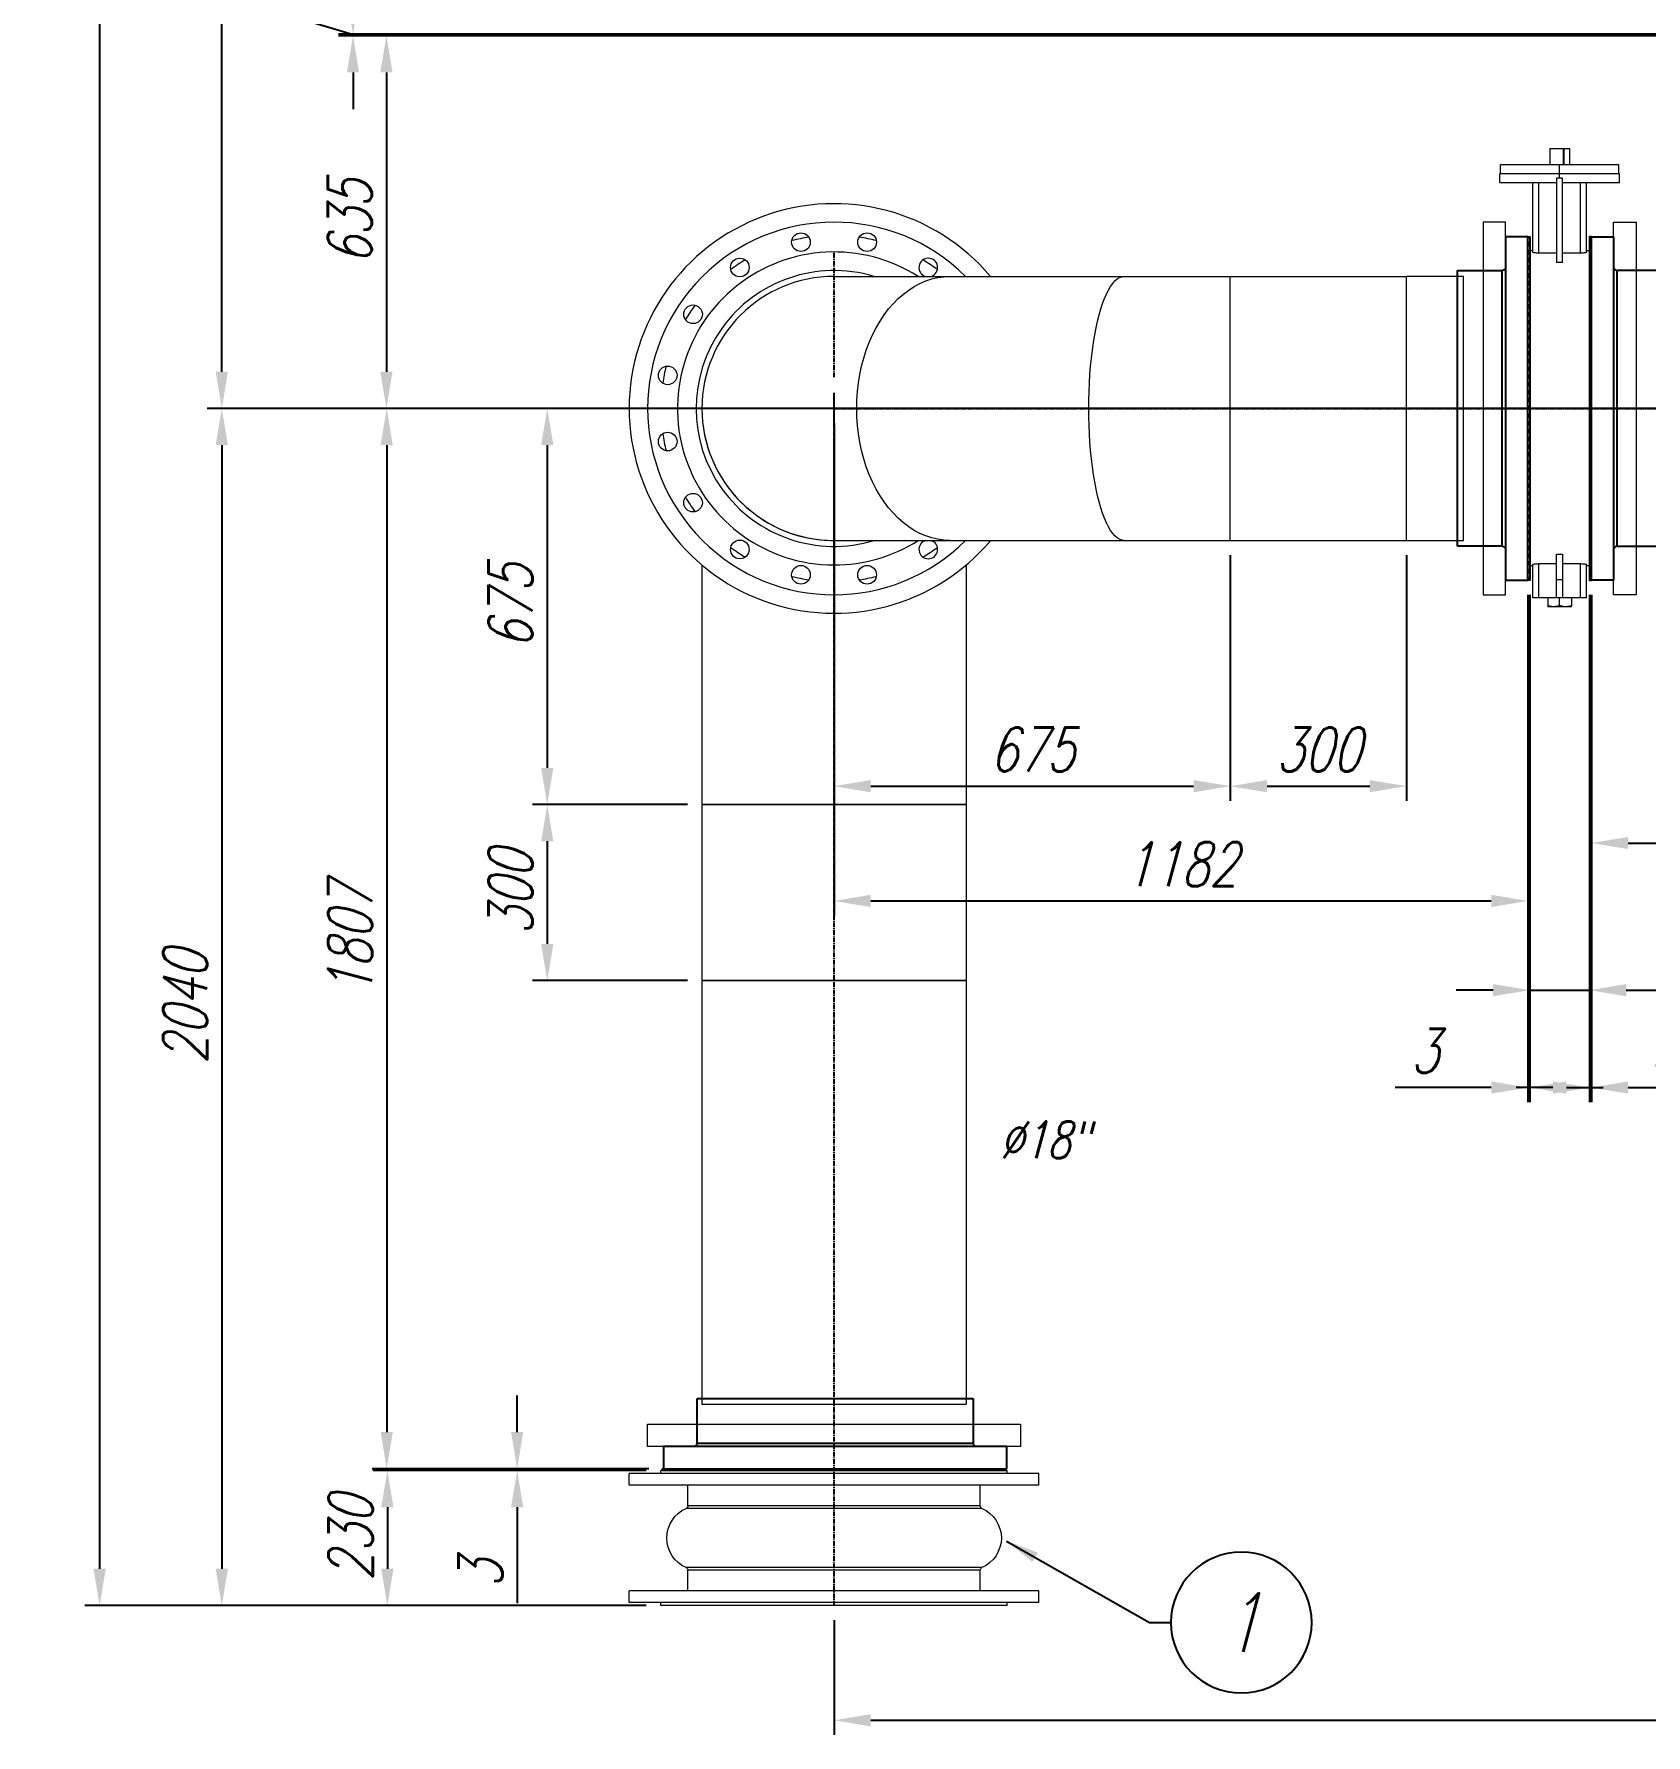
# Model space of a CAD drawing. Header units: inches. Extents: x 52169 to 69006, y 13152 to 42758.
# Drawn here: x 52206 to 54951, y 35951 to 38850 of the extents above; entities that cross this region are included whole.
import ezdxf
from ezdxf.enums import TextEntityAlignment as Align

# ---------------------------------------------------------------- set-up
doc = ezdxf.new("R2010")
doc.units = ezdxf.units.IN
doc.header["$MEASUREMENT"] = 0
doc.linetypes.add('CENTER', pattern=[50.8, 31.75, -6.35, 6.35, -6.35])
for name, color, linetype in [('IA-DIBUJO', 3, 'Continuous'), ('IA-EJES', 4, 'CENTER'), ('IA-SIMBOLS', 2, 'Continuous')]:
    doc.layers.add(name, color=color, linetype=linetype)
doc.layers.add('IA-DIM', color=7, linetype='Continuous', lineweight=5)
doc.layers.add('IA-TITLE', color=6, linetype='Continuous', lineweight=13)
doc.styles.add('ING-AMB', font='romans.shx', dxfattribs={"width": 0.75, "oblique": 15})
doc.styles.add('SALVADOR', font='romans.shx', dxfattribs={"width": 0.75, "oblique": 15})
doc.dimstyles.new('ING-AMB 16', dxfattribs={"dimscale": 16, "dimtxt": 3, "dimasz": 2.5, "dimexe": 1, "dimexo": 1, "dimgap": 1, "dimtad": 1, "dimdec": 0, "dimzin": 0, "dimdsep": 46, "dimtxsty": 'ING-AMB', "dimcen": 0.1, "dimclrd": 7, "dimclre": 7, "dimclrt": 2, "dimadec": 0, "dimazin": 0, "dimtfac": 1, "dimtdec": 0, "dimtmove": 0, "dimatfit": 0, "dimfxl": 1.25, "dimtfill": 1, "dimtolj": 1, "dimtzin": 0, "dimarcsym": 1})
doc.dimstyles.new('ING-AMB 25', dxfattribs={"dimscale": 25, "dimtxt": 3, "dimasz": 2.5, "dimexe": 1, "dimexo": 1, "dimgap": 1, "dimtad": 1, "dimdec": 0, "dimzin": 0, "dimdsep": 46, "dimtxsty": 'ING-AMB', "dimcen": 0.1, "dimclrd": 7, "dimclre": 7, "dimclrt": 2, "dimadec": 0, "dimazin": 0, "dimtfac": 1, "dimtdec": 0, "dimtmove": 0, "dimatfit": 0, "dimfxl": 1.25, "dimtolj": 1, "dimtzin": 0, "dimarcsym": 1})
pattern_1 = [(135, (91775.99, -20583.669), (-6.6291261, -6.6291261), []), (135, (91775.99, -20579.2495), (-6.6291261, -6.6291261), [])]

# ---------------------------------------------------------------- blocks, each defined once
blk = doc.blocks.new('*D91')
at = {"color": 7, "lineweight": -2, "transparency": 16777216}
for p, q in [((53543.4, 38211.6), (52781.4, 38211.6)), ((52806.4, 38149.1), (52806.4, 36467.1)), ((53250.9, 36404.6), (52781.4, 36404.6))]:
    blk.add_line(p, q, dxfattribs=at)
at = {"color": 7, "transparency": 16777216}
for points in [[(52796, 38149.1), (52816.8, 38149.1), (52806.4, 38211.6)], [(52796, 36467.1), (52816.8, 36467.1), (52806.4, 36404.6)]]:
    blk.add_solid(points, dxfattribs=at)
at = {"layer": 'Defpoints', "color": 0, "transparency": 16777216}
for p in [(53568.4, 38211.6), (52806.4, 36404.6), (53275.9, 36404.6)]:
    blk.add_point(p, dxfattribs=at)
at = {"color": 2, "transparency": 16777216, "insert": (52743.9, 37306.6), "char_height": 75, "attachment_point": 5, "rotation": 90, "style": 'ING-AMB'}
blk.add_mtext('\\A1;1807', dxfattribs=at)
blk = doc.blocks.new('*D92')
at = {"color": 7, "lineweight": -2, "transparency": 16777216}
for p, q in [((53568.4, 36146.7), (53568.4, 35951.1)), ((57418.4, 36146.7), (57418.4, 35951.1)), ((53630.9, 35976.1), (57355.9, 35976.1))]:
    blk.add_line(p, q, dxfattribs=at)
at = {"color": 7, "transparency": 16777216}
for points in [[(53630.9, 35986.5), (53630.9, 35965.6), (53568.4, 35976.1)], [(57355.9, 35986.5), (57355.9, 35965.6), (57418.4, 35976.1)]]:
    blk.add_solid(points, dxfattribs=at)
at = {"layer": 'Defpoints', "color": 0, "transparency": 16777216}
for p in [(53568.4, 36171.7), (57418.4, 36171.7), (57418.4, 35976.1)]:
    blk.add_point(p, dxfattribs=at)
at = {"color": 2, "transparency": 16777216, "insert": (55491.4, 36038.6), "char_height": 75, "attachment_point": 5, "style": 'ING-AMB'}
blk.add_mtext('\\A1;3850', dxfattribs=at)
blk = doc.blocks.new('stub end 450')
at = {"color": 8}
for p, q in [((48858.4, 37919.1), (48858.4, 38504.1)), ((48858.4, 38504.1), (48896.4, 38504.1)), ((48896.4, 38504.1), (48896.4, 37919.1)), ((48902.4, 37976.6), (48902.4, 38446.6)), ((48978.4, 38446.6), (48902.4, 38446.6)), ((48978.4, 37976.6), (48978.4, 38446.6)), ((48902.4, 37976.6), (48978.4, 37976.6)), ((48896.4, 37919.1), (48858.4, 37919.1))]:
    blk.add_line(p, q, dxfattribs=at)
for centre, start, end in [((48902.4, 38452.6), 180, 270), ((48902.4, 37970.6), 90, 180)]:
    blk.add_arc(centre, 6, start, end, dxfattribs=at)
blk = doc.blocks.new('*D168')
at = {"color": 7, "lineweight": -2, "transparency": 16777216}
for p, q in [((53248.4, 36401.7), (52782.5, 36401.7)), ((52807.5, 36339.2), (52807.5, 36234.2)), ((53248.4, 36171.7), (52782.5, 36171.7))]:
    blk.add_line(p, q, dxfattribs=at)
at = {"color": 7, "transparency": 16777216}
for points in [[(52797.1, 36339.2), (52817.9, 36339.2), (52807.5, 36401.7)], [(52797.1, 36234.2), (52817.9, 36234.2), (52807.5, 36171.7)]]:
    blk.add_solid(points, dxfattribs=at)
at = {"layer": 'Defpoints', "color": 0, "transparency": 16777216}
for p in [(53273.4, 36401.7), (52807.5, 36171.7), (53273.4, 36171.7)]:
    blk.add_point(p, dxfattribs=at)
at = {"color": 2, "transparency": 16777216, "insert": (52745, 36286.7), "char_height": 75, "attachment_point": 5, "rotation": 90, "style": 'ING-AMB'}
blk.add_mtext('\\A1;230', dxfattribs=at)
blk = doc.blocks.new('*D171')
at = {"color": 7, "lineweight": -2, "transparency": 16777216}
for p, q in [((53028.6, 36467.2), (53028.6, 36529.7)), ((53252.9, 36404.7), (53003.6, 36404.7)), ((53248.4, 36401.7), (53003.6, 36401.7)), ((53028.6, 36404.7), (53028.6, 36401.7)), ((53028.6, 36339.2), (53028.6, 36175.6))]:
    blk.add_line(p, q, dxfattribs=at)
at = {"color": 7, "transparency": 16777216}
for points in [[(53018.2, 36467.2), (53039, 36467.2), (53028.6, 36404.7)], [(53018.2, 36339.2), (53039, 36339.2), (53028.6, 36401.7)]]:
    blk.add_solid(points, dxfattribs=at)
at = {"layer": 'Defpoints', "color": 0, "transparency": 16777216}
for p in [(53028.6, 36401.7), (53273.4, 36401.7), (53277.9, 36404.7)]:
    blk.add_point(p, dxfattribs=at)
at = {"color": 2, "transparency": 16777216, "insert": (52966.1, 36226.1), "char_height": 75, "attachment_point": 5, "rotation": 90, "style": 'ING-AMB'}
blk.add_mtext('\\A1;3', dxfattribs=at)
blk = doc.blocks.new('EJE')
blk.add_circle((0, 6), 6)
at = {"style": 'SALVADOR', "oblique": 15, "width": 0.75}
blk.add_attdef('N', text='', height=5, dxfattribs=at).set_placement((0, 6), align=Align.MIDDLE)
blk = doc.blocks.new('*D128')
at = {"color": 7, "lineweight": -2, "transparency": 16777216}
for p, q in [((55175.9, 38846.6), (52780.9, 38846.6)), ((52805.9, 38784.1), (52805.9, 38274.1)), ((54978.3, 38211.6), (52780.9, 38211.6))]:
    blk.add_line(p, q, dxfattribs=at)
at = {"color": 7, "transparency": 16777216}
for points in [[(52795.5, 38784.1), (52816.3, 38784.1), (52805.9, 38846.6)], [(52795.5, 38274.1), (52816.3, 38274.1), (52805.9, 38211.6)]]:
    blk.add_solid(points, dxfattribs=at)
at = {"layer": 'Defpoints', "color": 0, "transparency": 16777216}
for p in [(55200.9, 38846.6, 0), (52805.9, 38211.6), (55003.3, 38211.6)]:
    blk.add_point(p, dxfattribs=at)
at = {"color": 2, "transparency": 16777216, "insert": (52743.4, 38529.1), "char_height": 75, "attachment_point": 5, "rotation": 90, "style": 'ING-AMB'}
blk.add_mtext('\\A1;635', dxfattribs=at)
blk = doc.blocks.new('*D33')
at = {"color": 7, "lineweight": -2, "transparency": 16777216}
for p, q in [((53137.4, 38211.6), (52500.5, 38211.6)), ((52525.5, 38149.1), (52525.5, 36234.2)), ((53137.4, 36171.7), (52500.5, 36171.7))]:
    blk.add_line(p, q, dxfattribs=at)
at = {"color": 7, "transparency": 16777216}
for points in [[(52515.1, 38149.1), (52535.9, 38149.1), (52525.5, 38211.6)], [(52515.1, 36234.2), (52535.9, 36234.2), (52525.5, 36171.7)]]:
    blk.add_solid(points, dxfattribs=at)
at = {"layer": 'Defpoints', "color": 0, "transparency": 16777216}
for p in [(53162.4, 38211.6), (52525.5, 36171.7), (53162.4, 36171.7)]:
    blk.add_point(p, dxfattribs=at)
at = {"color": 2, "transparency": 16777216, "insert": (52463, 37191.6), "char_height": 75, "attachment_point": 5, "rotation": 90, "style": 'ING-AMB'}
blk.add_mtext('\\A1;2040', dxfattribs=at)
blk = doc.blocks.new('*U18')
at = {"layer": 'IA-EJES', "color": 0, "ltscale": 0.25, "transparency": 16777216}
for p, q in [((0, 53.3), (0, 266.8)), ((-266.8, 0), (-53.3, 0)), ((53.3, 0), (266.8, 0)), ((0, -266.8), (0, -53.3))]:
    blk.add_line(p, q, dxfattribs=at)
at = {"layer": 'IA-EJES', "color": 0, "linetype": 'Continuous', "ltscale": 0.25, "transparency": 16777216}
for p, q in [((-26.7, 0), (26.7, 0)), ((0, -26.7), (0, 26.7))]:
    blk.add_line(p, q, dxfattribs=at)
blk = doc.blocks.new('*D34')
at = {"color": 7, "lineweight": -2, "transparency": 16777216}
for p, q in [((53543.4, 38211.6), (53054.9, 38211.6)), ((53079.9, 38149.1), (53079.9, 37599.1)), ((53318.7, 37536.6), (53054.9, 37536.6))]:
    blk.add_line(p, q, dxfattribs=at)
at = {"color": 7, "transparency": 16777216}
for points in [[(53069.5, 38149.1), (53090.3, 38149.1), (53079.9, 38211.6)], [(53069.5, 37599.1), (53090.3, 37599.1), (53079.9, 37536.6)]]:
    blk.add_solid(points, dxfattribs=at)
at = {"layer": 'Defpoints', "color": 0, "transparency": 16777216}
for p in [(53568.4, 38211.6), (53079.9, 37536.6), (53343.7, 37536.6, 0)]:
    blk.add_point(p, dxfattribs=at)
at = {"color": 2, "transparency": 16777216, "insert": (53017.4, 37874.1), "char_height": 75, "attachment_point": 5, "rotation": 90, "style": 'ING-AMB'}
blk.add_mtext('\\A1;675', dxfattribs=at)
blk = doc.blocks.new('*D127')
at = {"color": 7, "lineweight": -2, "transparency": 16777216}
for p, q in [((53318.7, 37536.6), (53054.9, 37536.6)), ((53079.9, 37474.1), (53079.9, 37299)), ((53318.7, 37236.5), (53054.9, 37236.5))]:
    blk.add_line(p, q, dxfattribs=at)
at = {"color": 7, "transparency": 16777216}
for points in [[(53069.5, 37474.1), (53090.3, 37474.1), (53079.9, 37536.6)], [(53069.5, 37299), (53090.3, 37299), (53079.9, 37236.5)]]:
    blk.add_solid(points, dxfattribs=at)
at = {"layer": 'Defpoints', "color": 0, "transparency": 16777216}
for p in [(53343.7, 37536.6, 0), (53079.9, 37236.5), (53343.7, 37236.5, 0)]:
    blk.add_point(p, dxfattribs=at)
at = {"color": 2, "transparency": 16777216, "insert": (53017.4, 37386.6), "char_height": 75, "attachment_point": 5, "rotation": 90, "style": 'ING-AMB'}
blk.add_mtext('\\A1;300', dxfattribs=at)
blk = doc.blocks.new('*D35')
at = {"color": 7, "lineweight": -2, "transparency": 16777216}
for p, q in [((53568.4, 38186.6), (53568.4, 37542.9)), ((54243.4, 37961.5), (54243.4, 37542.9)), ((53630.9, 37567.9), (54180.9, 37567.9))]:
    blk.add_line(p, q, dxfattribs=at)
at = {"color": 7, "transparency": 16777216}
for points in [[(53630.9, 37578.3), (53630.9, 37557.5), (53568.4, 37567.9)], [(54180.9, 37578.3), (54180.9, 37557.5), (54243.4, 37567.9)]]:
    blk.add_solid(points, dxfattribs=at)
at = {"layer": 'Defpoints', "color": 0, "transparency": 16777216}
for p in [(53568.4, 38211.6), (54243.4, 37986.5), (54243.4, 37567.9)]:
    blk.add_point(p, dxfattribs=at)
at = {"color": 2, "transparency": 16777216, "insert": (53905.9, 37630.4), "char_height": 75, "attachment_point": 5, "style": 'ING-AMB'}
blk.add_mtext('\\A1;675', dxfattribs=at)
blk = doc.blocks.new('*D36')
at = {"color": 7, "lineweight": -2, "transparency": 16777216}
for p, q in [((54243.4, 37961.5), (54243.4, 37542.9)), ((54543.4, 37961.6), (54543.4, 37542.9)), ((54305.9, 37567.9), (54480.9, 37567.9))]:
    blk.add_line(p, q, dxfattribs=at)
at = {"color": 7, "transparency": 16777216}
for points in [[(54305.9, 37578.3), (54305.9, 37557.5), (54243.4, 37567.9)], [(54480.9, 37578.3), (54480.9, 37557.5), (54543.4, 37567.9)]]:
    blk.add_solid(points, dxfattribs=at)
at = {"layer": 'Defpoints', "color": 0, "transparency": 16777216}
for p in [(54243.4, 37986.5), (54543.4, 37986.6), (54543.4, 37567.9)]:
    blk.add_point(p, dxfattribs=at)
at = {"color": 2, "transparency": 16777216, "insert": (54393.4, 37630.4), "char_height": 75, "attachment_point": 5, "style": 'ING-AMB'}
blk.add_mtext('\\A1;300', dxfattribs=at)
blk = doc.blocks.new('*D37')
at = {"color": 7, "lineweight": -2, "transparency": 16777216}
for p, q in [((53757.2, 41811.6), (52500.5, 41811.6)), ((52525.5, 38274.1), (52525.5, 41749.1)), ((53543.4, 38211.6), (52500.5, 38211.6))]:
    blk.add_line(p, q, dxfattribs=at)
at = {"color": 7, "transparency": 16777216}
for points in [[(52515.1, 41749.1), (52535.9, 41749.1), (52525.5, 41811.6)], [(52515.1, 38274.1), (52535.9, 38274.1), (52525.5, 38211.6)]]:
    blk.add_solid(points, dxfattribs=at)
at = {"layer": 'Defpoints', "color": 0, "transparency": 16777216}
for p in [(52525.5, 41811.6), (53782.2, 41811.6, 0), (53568.4, 38211.6)]:
    blk.add_point(p, dxfattribs=at)
at = {"color": 2, "transparency": 16777216, "insert": (52463, 40011.6), "char_height": 75, "attachment_point": 5, "rotation": 90, "style": 'ING-AMB'}
blk.add_mtext('\\A1;3600', dxfattribs=at)
blk = doc.blocks.new('*D38')
at = {"color": 7, "lineweight": -2, "transparency": 16777216}
for p, q in [((52649, 38878.1), (52649, 38979.2)), ((52749, 38912.1), (52749, 38974.6)), ((52749, 38848.1), (52649, 38878.1)), ((55150.9, 38849.6), (52724, 38849.6)), ((55175.9, 38846.6), (52724, 38846.6)), ((52749, 38846.6), (52749, 38849.6)), ((52749, 38846.6), (52749, 38849.6)), ((52749, 38784.1), (52749, 38721.6))]:
    blk.add_line(p, q, dxfattribs=at)
at = {"color": 7, "transparency": 16777216}
for points in [[(52738.6, 38912.1), (52759.4, 38912.1), (52749, 38849.6)], [(52738.6, 38784.1), (52759.4, 38784.1), (52749, 38846.6)]]:
    blk.add_solid(points, dxfattribs=at)
at = {"layer": 'Defpoints', "color": 0, "transparency": 16777216}
for p in [(52749, 38849.6), (55175.9, 38849.6, 0), (55200.9, 38846.6, 0)]:
    blk.add_point(p, dxfattribs=at)
at = {"color": 2, "transparency": 16777216, "insert": (52586.5, 38928.7), "char_height": 75, "attachment_point": 5, "rotation": 90, "style": 'ING-AMB'}
blk.add_mtext('\\A1;3', dxfattribs=at)
blk = doc.blocks.new('*D131')
at = {"color": 7, "lineweight": -2, "transparency": 16777216}
for p, q in [((53668.6, 41811.6), (52292.4, 41811.6)), ((52317.4, 41749.1), (52317.4, 36234.2)), ((53248.4, 36171.7), (52292.4, 36171.7))]:
    blk.add_line(p, q, dxfattribs=at)
at = {"color": 7, "transparency": 16777216}
for points in [[(52306.9, 41749.1), (52327.8, 41749.1), (52317.4, 41811.6)], [(52306.9, 36234.2), (52327.8, 36234.2), (52317.4, 36171.7)]]:
    blk.add_solid(points, dxfattribs=at)
at = {"layer": 'Defpoints', "color": 0, "transparency": 16777216}
for p in [(53693.6, 41811.6, 0), (52317.4, 36171.7), (53273.4, 36171.7)]:
    blk.add_point(p, dxfattribs=at)
at = {"color": 2, "transparency": 16777216, "insert": (52254.9, 38991.6), "char_height": 75, "attachment_point": 5, "rotation": 90, "style": 'ING-AMB'}
blk.add_mtext('\\A1;5640', dxfattribs=at)
blk = doc.blocks.new('*D141')
at = {"color": 7, "lineweight": -2, "transparency": 16777216}
for p, q in [((53568.4, 38186.5), (53568.4, 37347.3)), ((54750.4, 37894.1), (54750.4, 37347.3)), ((53630.9, 37372.3), (54687.9, 37372.3))]:
    blk.add_line(p, q, dxfattribs=at)
at = {"color": 7, "transparency": 16777216}
for points in [[(53630.9, 37382.7), (53630.9, 37361.9), (53568.4, 37372.3)], [(54687.9, 37382.7), (54687.9, 37361.9), (54750.4, 37372.3)]]:
    blk.add_solid(points, dxfattribs=at)
at = {"layer": 'Defpoints', "color": 0, "transparency": 16777216}
for p in [(53568.4, 38211.5), (54750.4, 37919.1), (54750.4, 37372.3)]:
    blk.add_point(p, dxfattribs=at)
at = {"color": 2, "transparency": 16777216, "insert": (54159.4, 37434.8), "char_height": 75, "attachment_point": 5, "style": 'ING-AMB'}
blk.add_mtext('\\A1;1182', dxfattribs=at)
blk = doc.blocks.new('*D142')
at = {"color": 7, "lineweight": -2, "transparency": 16777216}
for p, q in [((54750.4, 37894.1), (54750.4, 37029.3)), ((54753.4, 37894.1), (54753.4, 37029.3)), ((54687.9, 37054.3), (54524.3, 37054.3)), ((54753.4, 37054.3), (54750.4, 37054.3)), ((54815.9, 37054.3), (54878.4, 37054.3))]:
    blk.add_line(p, q, dxfattribs=at)
at = {"color": 7, "transparency": 16777216}
for points in [[(54687.9, 37064.7), (54687.9, 37043.9), (54750.4, 37054.3)], [(54815.9, 37064.7), (54815.9, 37043.9), (54753.4, 37054.3)]]:
    blk.add_solid(points, dxfattribs=at)
at = {"layer": 'Defpoints', "color": 0, "transparency": 16777216}
for p in [(54750.4, 37919.1), (54753.4, 37919.1), (54753.4, 37054.3)]:
    blk.add_point(p, dxfattribs=at)
at = {"color": 2, "transparency": 16777216, "insert": (54574.8, 37116.8), "char_height": 75, "attachment_point": 5, "style": 'ING-AMB'}
blk.add_mtext('\\A1;3', dxfattribs=at)
blk = doc.blocks.new('*D143')
at = {"color": 7, "lineweight": -2, "transparency": 16777216}
for p, q in [((54753.4, 37894.1), (54753.4, 37195.3)), ((54855.4, 37894.1), (54855.4, 37195.3)), ((54690.9, 37220.3), (54628.4, 37220.3)), ((54753.4, 37220.3), (54855.4, 37220.3)), ((54917.9, 37220.3), (54980.4, 37220.3))]:
    blk.add_line(p, q, dxfattribs=at)
at = {"color": 7, "transparency": 16777216}
for points in [[(54690.9, 37230.7), (54690.9, 37209.8), (54753.4, 37220.3)], [(54917.9, 37230.7), (54917.9, 37209.8), (54855.4, 37220.3)]]:
    blk.add_solid(points, dxfattribs=at)
at = {"layer": 'Defpoints', "color": 0, "transparency": 16777216}
for p in [(54753.4, 37919.1), (54855.4, 37919.1), (54855.4, 37220.3)]:
    blk.add_point(p, dxfattribs=at)
at = {"color": 2, "transparency": 16777216, "insert": (55069.2, 37282.8), "char_height": 75, "attachment_point": 5, "style": 'ING-AMB'}
blk.add_mtext('\\A1;102', dxfattribs=at)
blk = doc.blocks.new('*D144')
at = {"color": 7, "lineweight": -2, "transparency": 16777216}
for p, q in [((54855.4, 37894.1), (54855.4, 37029.3)), ((54858.4, 37894.1), (54858.4, 37029.3)), ((54792.9, 37054.3), (54730.4, 37054.3)), ((54855.4, 37054.3), (54858.4, 37054.3)), ((54920.9, 37054.3), (54983.4, 37054.3))]:
    blk.add_line(p, q, dxfattribs=at)
at = {"color": 7, "transparency": 16777216}
for points in [[(54792.9, 37064.7), (54792.9, 37043.9), (54855.4, 37054.3)], [(54920.9, 37064.7), (54920.9, 37043.9), (54858.4, 37054.3)]]:
    blk.add_solid(points, dxfattribs=at)
at = {"layer": 'Defpoints', "color": 0, "transparency": 16777216}
for p in [(54855.4, 37919.1), (54858.4, 37919.1), (54858.4, 37054.3)]:
    blk.add_point(p, dxfattribs=at)
at = {"color": 2, "transparency": 16777216, "insert": (54983.4, 37116.8), "char_height": 75, "attachment_point": 5, "style": 'ING-AMB'}
blk.add_mtext('\\A1;3', dxfattribs=at)
blk = doc.blocks.new('*D145')
at = {"color": 7, "lineweight": -2, "transparency": 16777216}
for p, q in [((54858.4, 37894.1), (54858.4, 37446)), ((56128.4, 37894.1), (56128.4, 37446)), ((54920.9, 37471), (56065.9, 37471))]:
    blk.add_line(p, q, dxfattribs=at)
at = {"color": 7, "transparency": 16777216}
for points in [[(54920.9, 37481.4), (54920.9, 37460.6), (54858.4, 37471)], [(56065.9, 37481.4), (56065.9, 37460.6), (56128.4, 37471)]]:
    blk.add_solid(points, dxfattribs=at)
at = {"layer": 'Defpoints', "color": 0, "transparency": 16777216}
for p in [(54858.4, 37919.1), (56128.4, 37919.1), (56128.4, 37471)]:
    blk.add_point(p, dxfattribs=at)
at = {"color": 2, "transparency": 16777216, "insert": (55493.4, 37533.5), "char_height": 75, "attachment_point": 5, "style": 'ING-AMB'}
blk.add_mtext('\\A1;1270', dxfattribs=at)

msp = doc.modelspace()

# ---------------------------------------------------------------- hatches: boundary and pattern name
h = msp.add_hatch()
h.set_pattern_fill('ANSI32', color=1, scale=25, angle=90)
h.set_pattern_definition(pattern_1)
h.paths.add_polyline_path([(54750.4, 38504.1), (54750.4, 37919.1), (54753.4, 37919.1), (54753.4, 38504.1)])
h = msp.add_hatch()
h.set_pattern_fill('ANSI32', color=1, scale=25, angle=90)
h.set_pattern_definition(pattern_1)
h.paths.add_polyline_path([(54858.4, 38504.1), (54858.4, 37919.1), (54855.4, 37919.1), (54855.4, 38504.1)])
h = msp.add_hatch()
h.set_pattern_fill('ANSI32', color=1, scale=25, angle=180)
h.set_pattern_definition([(225, (112363.694, 73427.213), (6.6291261, -6.6291261), []), (225, (112359.275, 73427.213), (6.6291261, -6.6291261), [])])
h.paths.add_polyline_path([(53275.9, 36401.6), (53860.9, 36401.6), (53860.9, 36404.6), (53275.9, 36404.6)])

# ---------------------------------------------------------------- linework, layer by layer
at = {"color": 8, "linetype": 'Continuous', "lineweight": 0, "extrusion": (0, 1, -2.22045e-16)}
for p, q in [((54787.4, 38654.6), (54787.4, 38626.6)), ((54787.4, 38654.6), (54821.4, 38654.6)), ((54788.2, 38626.6), (54788.2, 38654.6)), ((54810.2, 38654.6), (54810.2, 38626.6)), ((54811.3, 38626.6), (54811.3, 38654.6)), ((54812.3, 38626.6), (54812.3, 38654.6)), ((54821.4, 38654.6), (54821.4, 38626.6)), ((54906.4, 38611.6), (54702.4, 38611.6)), ((54702.4, 38596.6), (54702.4, 38611.6)), ((54905.4, 38626.6), (54703.4, 38626.6)), ((54703.4, 38611.6), (54703.4, 38626.6)), ((54804.4, 38604.1), (54804.4, 38626.6)), ((54905.4, 38611.6), (54905.4, 38626.6)), ((54906.4, 38596.6), (54906.4, 38611.6)), ((54702.4, 38596.6), (54799.3, 38596.6)), ((54758.5, 38477.7), (54758.5, 38596.6)), ((54768.7, 38476.2), (54768.7, 38596.6)), ((54799.3, 38604.1), (54799.3, 38460)), ((54809.5, 38604.1), (54799.3, 38604.1)), ((54809.5, 38460), (54809.5, 38604.1)), ((54809.5, 38596.6), (54906.4, 38596.6)), ((54840.1, 38476.2), (54840.1, 38596.6)), ((54850.3, 38477.7), (54850.3, 38596.6)), ((54758.5, 38480.1), (54753.4, 38480.1)), ((54799.3, 38476.2), (54768.7, 38476.2)), ((54840.1, 38476.2), (54809.5, 38476.2)), ((54855.4, 38480.1), (54850.3, 38480.1)), ((54809.5, 38460), (54799.3, 38460)), ((54758.5, 37943.1), (54753.4, 37943.1)), ((54758.5, 37888.9), (54758.5, 37945.5)), ((54768.7, 37947.1), (54799.3, 37947.1)), ((54768.7, 37888.9), (54768.7, 37947.1)), ((54799.3, 37963.3), (54809.5, 37963.3)), ((54799.3, 37888.9), (54799.3, 37963.3)), ((54809.5, 37963.3), (54809.5, 37888.9)), ((54809.5, 37947.1), (54840.1, 37947.1)), ((54840.1, 37888.9), (54840.1, 37947.1)), ((54850.3, 37888.9), (54850.3, 37945.5)), ((54855.4, 37943.1), (54850.3, 37943.1)), ((54809.5, 37919.5), (54799.3, 37919.5)), ((54850.3, 37888.9), (54758.5, 37888.9)), ((54784, 37888.9), (54784, 37875.4)), ((54804.4, 37873.6), (54804.4, 37888.9)), ((54824.8, 37888.9), (54824.8, 37875.4)), ((54824.8, 37873.6), (54784, 37873.6))]:
    msp.add_line(p, q, dxfattribs=at)
at = {"color": 8, "extrusion": (1.22465e-16, 1, -2.22045e-16)}
msp.add_line((54893.4, 38446.6), (54893.4, 38446.6), dxfattribs=at)
at = {"color": 8, "extrusion": (-1.22465e-16, -1, -2.22045e-16)}
msp.add_line((54893.4, 37976.6), (54893.4, 37976.6), dxfattribs=at)
at = {"color": 8, "linetype": 'Continuous', "lineweight": 0, "extrusion": (2.28848e-17, 1, -2.22045e-16)}
for p, q in [((53793.4, 37536.5), (53343.4, 37536.5)), ((53343.4, 37536.5), (53793.4, 37536.5)), ((53793.7, 37236.5, 0), (53343.7, 37236.5, 0)), ((53343.7, 37236.5, 0), (53793.7, 37236.5, 0))]:
    msp.add_line(p, q, dxfattribs=at)
at = {"color": 8, "linetype": 'Continuous', "lineweight": 0, "extrusion": (-2.22045e-16, 1, -2.22045e-16)}
for p, q in [((53917.4, 36396.7), (53219.4, 36396.7)), ((53219.4, 36376.7), (53219.4, 36396.7)), ((53568.4, 36401.7), (53273.4, 36401.7)), ((53273.4, 36396.7), (53273.4, 36401.7)), ((53863.4, 36401.7), (53568.4, 36401.7)), ((53863.4, 36396.7), (53863.4, 36401.7)), ((53917.4, 36376.7), (53917.4, 36396.7)), ((53917.4, 36376.7), (53219.4, 36376.7)), ((53319.4, 36341.7), (53319.4, 36376.7)), ((53817.4, 36341.7), (53817.4, 36376.7)), ((53820.4, 36337.1), (53316.4, 36337.1)), ((53817.4, 36341.7), (53319.4, 36341.7)), ((53820.4, 36236.3), (53316.4, 36236.3)), ((53817.4, 36231.7), (53319.4, 36231.7)), ((53319.4, 36196.7), (53319.4, 36231.7)), ((53817.4, 36196.7), (53817.4, 36231.7)), ((53917.4, 36196.7), (53219.4, 36196.7)), ((53219.4, 36176.7), (53219.4, 36196.7)), ((53917.4, 36176.7), (53219.4, 36176.7)), ((53273.4, 36171.7), (53273.4, 36176.7)), ((53863.4, 36171.7), (53863.4, 36176.7)), ((53917.4, 36176.7), (53917.4, 36196.7)), ((53863.4, 36171.7), (53273.4, 36171.7))]:
    msp.add_line(p, q, dxfattribs=at)
at = {"color": 1}
for points in [[(54750.4, 37919.1), (54750.4, 38504.1), (54753.4, 38504.1), (54753.4, 37919.1)], [(54858.4, 37919.1), (54858.4, 38504.1), (54855.4, 38504.1), (54855.4, 37919.1)], [(53860.9, 36401.6), (53275.9, 36401.6), (53275.9, 36404.6), (53860.9, 36404.6)]]:
    msp.add_lwpolyline(points, close=True, dxfattribs=at)
at = {"color": 2, "linetype": 'Continuous', "lineweight": 0}
for points in [[(54674.3, 37894.2, 0), (54712.4, 37894.2, 0), (54712.4, 38529.2, 0), (54674.3, 38529.2, 0)], [(54934.5, 37894.1, 0), (54896.4, 37894.1, 0), (54896.4, 38529.1, 0), (54934.5, 38529.1, 0)], [(53250.9, 36442.6, 0), (53250.9, 36480.7, 0), (53885.9, 36480.7, 0), (53885.9, 36442.6, 0)]]:
    msp.add_polyline3d(points, close=True, dxfattribs=at)
for centre in [(53512, 38494.9), (53624.7, 38494.9), (53407.9, 38451.7), (53328.2, 38372), (53285, 38267.9), (53285, 38155.1), (53328.2, 38051), (53407.9, 37971.3), (53512, 37928.1), (53624.7, 37928.1)]:
    msp.add_circle(centre, 15.9, dxfattribs=at)
for centre, radius, start, end in [((53568.4, 38211.5), 349, 40.1645, 319.8761), ((53568.4, 38211.5), 317.5, 45.1503, 314.8981), ((53568.4, 38211.5), 295, 98.3715, 104.1285), ((53568.4, 38211.5), 295, 75.8715, 81.6285), ((53568.4, 38211.5), 266.7, 57.5649, 270), ((53568.4, 38211.5), 295, 120.8715, 126.6285), ((53728.9, 38451.7), 15.9, 287.53, 252.47), ((53568.4, 38211.5), 295, 53.3715, 59.1285), ((53568.4, 38211.5), 235, 73.3054, 286.8545), ((53568.4, 38211.5), 295, 143.3715, 149.1285), ((53568.4, 38211.5), 295, 165.8715, 171.6285), ((53568.4, 38211.5), 295, 188.3715, 194.1285), ((53568.4, 38211.5), 295, 210.8715, 216.6285), ((53568.4, 38211.5), 295, 233.3715, 239.1285), ((53568.4, 38211.5), 266.7, 270, 302.5108), ((53728.9, 37971.3), 15.9, 105.0989, 74.9011), ((53568.4, 38211.5), 295, 300.8715, 306.6285), ((53568.4, 38211.5), 295, 255.8715, 261.6285), ((53568.4, 38211.5), 295, 278.3715, 284.1285)]:
    msp.add_arc(centre, radius, start, end, dxfattribs=at)
at = {"color": 8, "linetype": 'Continuous', "lineweight": 0, "extrusion": (4.93038e-32, -2.22045e-16, -1)}
for centre, radius, start, end in [((-53338.4, 36286.7), 55, 293.5702, 66.4298), ((-53314.4, 36341.7), 5, 180, 246.4298), ((-53822.4, 36341.7), 5, 293.5702, 360), ((-53798.4, 36286.7), 55, 113.5702, 246.4298), ((-53314.4, 36231.7), 5, 113.5702, 180), ((-53822.4, 36231.7), 5, 0, 66.4298)]:
    msp.add_arc(centre, radius, start, end, dxfattribs=at)
at = {"color": 8, "linetype": 'Continuous', "lineweight": 0}
for points, knots in [([(54768.7, 38476.2), (54767.4, 38476.2), (54766, 38476.2), (54763.5, 38476.4), (54762.4, 38476.5), (54760.6, 38476.8), (54759.8, 38477), (54758.7, 38477.4), (54758.5, 38477.6), (54758.5, 38477.7)], [-3.087893, -3.087893, -3.087893, -3.087893, -2.70373, -2.70373, -2.319567, -2.319567, -1.930902, -1.930902, -1.542237, -1.542237, -1.542237, -1.542237]), ([(54850.3, 38477.7), (54850.3, 38477.6), (54850, 38477.4), (54849, 38477), (54848.2, 38476.8), (54846.4, 38476.5), (54845.2, 38476.4), (54842.7, 38476.2), (54841.4, 38476.2), (54840.1, 38476.2)], [-4.633551, -4.633551, -4.633551, -4.633551, -4.246049, -4.246049, -3.858548, -3.858548, -3.473221, -3.473221, -3.087893, -3.087893, -3.087893, -3.087893]), ([(54758.5, 37945.5), (54758.5, 37945.7), (54758.7, 37945.9), (54759.8, 37946.2), (54760.6, 37946.4), (54762.4, 37946.7), (54763.5, 37946.9), (54766, 37947), (54767.4, 37947.1), (54768.7, 37947.1)], [-4.63355, -4.63355, -4.63355, -4.63355, -4.244885, -4.244885, -3.85622, -3.85622, -3.472057, -3.472057, -3.087893, -3.087893, -3.087893, -3.087893]), ([(54840.1, 37947.1), (54841.4, 37947.1), (54842.7, 37947), (54845.2, 37946.9), (54846.4, 37946.7), (54848.2, 37946.4), (54849, 37946.2), (54850, 37945.9), (54850.3, 37945.7), (54850.3, 37945.5)], [-3.087893, -3.087893, -3.087893, -3.087893, -2.70373, -2.70373, -2.319567, -2.319567, -1.930902, -1.930902, -1.542237, -1.542237, -1.542237, -1.542237])]:
    msp.add_open_spline(points, degree=3, knots=knots, dxfattribs=at)
for points, weights in [([(54784, 37875.4), (54784, 37873.6), (54784, 37873.6)], [1.00007075032, 1.03799156647, 1]), ([(54794.2, 37873.6), (54789.4, 37873.6), (54784, 37875.4)], [1, 1.03799156647, 1.00007075032]), ([(54804.4, 37875.4), (54798.9, 37873.6), (54794.2, 37873.6)], [1.00007075032, 1.03799156647, 1]), ([(54814.6, 37873.6), (54809.8, 37873.6), (54804.4, 37875.4)], [1, 1.03799156647, 1.00007075032]), ([(54824.8, 37875.4), (54819.3, 37873.6), (54814.6, 37873.6)], [1.00007075032, 1.03799156647, 1]), ([(54824.8, 37873.6), (54824.8, 37873.6), (54824.8, 37875.4)], [1, 1.03799156647, 1.00007075032])]:
    msp.add_rational_spline(points, weights, degree=2, dxfattribs=at)
at = {"layer": 'IA-DIBUJO', "color": 3, "linetype": 'Continuous', "lineweight": 0}
for p, q in [((53568.4, 38436.6), (54543.7, 38436.6)), ((54243.4, 37986.6), (54243.4, 38436.6)), ((54640.4, 38436.6), (54543.4, 38436.6)), ((54543.4, 37986.6), (54543.4, 38436.6)), ((54640.4, 37986.6), (54640.4, 38436.6)), ((53568.4, 37986.6), (54243.4, 37986.6)), ((54243.4, 37986.6), (54543.7, 37986.5)), ((54543.7, 37986.6), (54640.4, 37986.6)), ((53343.4, 36514.6), (53793.4, 36514.6))]:
    msp.add_line(p, q, dxfattribs=at)
at = {"layer": 'IA-DIBUJO', "color": 3, "linetype": 'Continuous', "lineweight": 0, "extrusion": (2.28848e-17, 1, -2.22045e-16)}
for p, q in [((53343.4, 37944.6, -2.6), (53343.4, 36514.6)), ((53793.4, 37945.1, -2.6), (53793.4, 36514.6))]:
    msp.add_line(p, q, dxfattribs=at)
at = {"layer": 'IA-DIBUJO', "color": 3, "linetype": 'Continuous', "lineweight": 0}
for centre, start, end in [((53568.4, 38211.6), 90, 270), ((53568.4, 38211.5), 179.988, 271.6615)]:
    msp.add_arc(centre, 225, start, end, dxfattribs=at)
at = {"layer": 'IA-DIBUJO', "color": 3, "linetype": 'Continuous', "lineweight": 0, "extrusion": (0, 0, -1)}
for centre, major_axis, ratio, start_param, end_param in [((53766.1, 38211.6), (0, -225), 0.707107, 0, 3.141593), ((54062.5, 38211.6), (0, -225), 0.267949, 0, 3.141593), ((54062.5, 38211.6), (0, 225), 0.267949, -3.141593, 0)]:
    msp.add_ellipse(centre, major_axis=major_axis, ratio=ratio, start_param=start_param, end_param=end_param, dxfattribs=at)
at = {"layer": 'IA-EJES', "ltscale": 0.25}
for p, q in [((53568.4, 36171.7), (53568.4, 38211.6)), ((53568.4, 38211.6), (57418.4, 38211.6))]:
    msp.add_line(p, q, dxfattribs=at)

# ---------------------------------------------------------------- block references
at = {"xscale": -1}
msp.add_blockref('stub end 450', (103608.8, 0), dxfattribs=at)
msp.add_blockref('stub end 450', (6000, 0))
at = {"xscale": -1, "rotation": 270}
msp.add_blockref('stub end 450', (15358.8, -12453.8), dxfattribs=at)
at = {"layer": 'IA-EJES', "ltscale": 0.25, "rotation": 90.00000000000001}
msp.add_blockref('*U18', (53568.4, 38211.5), dxfattribs=at)
at = {"layer": 'IA-SIMBOLS'}
ref = msp.add_blockref('EJE', (54262.1, 36262.6, 0), dxfattribs=dict(at, xscale=-20, yscale=20, zscale=20, rotation=180))
ref.add_attrib('N', '1', dxfattribs={"layer": '0', "height": 100, "style": 'SALVADOR', "oblique": 15, "width": 0.75}).set_placement((54262.1, 36142.6, 0), align=Align.MIDDLE)

# ---------------------------------------------------------------- texts
at = {"layer": 'IA-TITLE', "insert": (53850.5, 36996.5, -123.9), "char_height": 62.5, "attachment_point": 1, "style": 'ING-AMB'}
msp.add_mtext_dynamic_manual_height_columns('%%C18"', width=90.757, gutter_width=250, heights=[0], dxfattribs=at)

# ---------------------------------------------------------------- dimensions: what is measured, and where the dimension line sits
for base, p1, p2, override, picture, middle in [((52317.4, 36171.7), (53693.6, 41811.6, 0), (53273.4, 36171.7), {"dimpost": '\\X'}, '*D131', (52254.9, 38991.6)), ((52525.5, 41811.6), (53568.4, 38211.6), (53782.2, 41811.6, 0), {"dimpost": '\\X'}, '*D37', (52463, 40011.6)), ((52749, 38849.6), (55200.9, 38846.6, 0), (55175.9, 38849.6, 0), {"dimpost": '\\X', "dimtmove": 1}, '*D38', (52586.5, 38903.1)), ((52805.9, 38211.6), (55200.9, 38846.6, 0), (55003.3, 38211.6), {"dimpost": '\\X'}, '*D128', (52743.4, 38529.1)), ((52525.5, 36171.7), (53162.4, 38211.6), (53162.4, 36171.7), {"dimpost": '\\X'}, '*D33', (52463, 37191.6)), ((53079.9, 37536.6), (53568.4, 38211.6), (53343.7, 37536.6, 0), {"dimpost": '\\X'}, '*D34', (53017.4, 37874.1)), ((53079.9, 37236.5), (53343.7, 37536.6, 0), (53343.7, 37236.5, 0), {"dimpost": '\\X', "dimtmove": 1}, '*D127', (53017.4, 37386.6)), ((53028.6, 36401.7), (53277.9, 36404.7), (53273.4, 36401.7), {"dimpost": '\\X'}, '*D171', (52966.1, 36226.1)), ((52807.5, 36171.7), (53273.4, 36401.7), (53273.4, 36171.7), {"dimpost": '\\X'}, '*D168', (52745, 36286.7))]:
    dim = msp.add_linear_dim(base=base, p1=p1, p2=p2, angle=90, dimstyle='ING-AMB 25', override=override)
    dim.commit()
    dim.dimension.update_dxf_attribs({"geometry": picture, "text_midpoint": middle})
dim = msp.add_linear_dim(base=(52806.4, 36404.6), p1=(53568.4, 38211.6), p2=(53275.9, 36404.6), angle=90, dimstyle='ING-AMB 25', override={"dimpost": '\\X', "dimtmove": 1})
dim.commit()
dim.dimension.update_dxf_attribs({"geometry": '*D91', "text_midpoint": (52806.4, 37306.6), "dimtype": 160})
for base, p1, p2, override, picture, middle in [((54243.4, 37567.9), (53568.4, 38211.6), (54243.4, 37986.5), {"dimpost": '\\X'}, '*D35', (53905.9, 37630.4)), ((54750.4, 37372.3), (53568.4, 38211.5), (54750.4, 37919.1), {"dimpost": '\\X'}, '*D141', (54159.4, 37434.8)), ((54543.4, 37567.9), (54243.4, 37986.5), (54543.4, 37986.6), {"dimpost": '\\X', "dimtmove": 1}, '*D36', (54393.4, 37630.4)), ((56128.4, 37471), (54858.4, 37919.1), (56128.4, 37919.1), {"dimpost": '\\X', "dimtmove": 1}, '*D145', (55493.4, 37533.5))]:
    dim = msp.add_linear_dim(base=base, p1=p1, p2=p2, dimstyle='ING-AMB 25', override=override)
    dim.commit()
    dim.dimension.update_dxf_attribs({"geometry": picture, "text_midpoint": middle})
for base, p1, p2, override, picture, middle in [((54753.4, 37054.3), (54750.4, 37919.1), (54753.4, 37919.1), {"dimpost": '\\X'}, '*D142', (54574.8, 37054.3)), ((54855.4, 37220.3), (54753.4, 37919.1), (54855.4, 37919.1), {"dimpost": '\\X', "dimtmove": 1}, '*D143', (55069.2, 37220.3)), ((54858.4, 37054.3), (54855.4, 37919.1), (54858.4, 37919.1), {"dimpost": '\\X', "dimtmove": 1}, '*D144', (54983.4, 37054.3)), ((57418.4, 35976.1), (53568.4, 36171.7), (57418.4, 36171.7), {"dimpost": '\\X', "dimtmove": 1}, '*D92', (55491.4, 35976.1))]:
    dim = msp.add_linear_dim(base=base, p1=p1, p2=p2, dimstyle='ING-AMB 25', override=override)
    dim.commit()
    dim.dimension.update_dxf_attribs({"geometry": picture, "text_midpoint": middle, "dimtype": 160})

# ---------------------------------------------------------------- leaders
at = {"layer": 'IA-DIM'}
msp.add_leader([(53862.2, 36281.6, 0), (54106, 36142.6, 0), (54142.1, 36142.6, 0)], dimstyle='ING-AMB 16', override={"dimasz": 3.5, "dimgap": 1, "dimtad": 0}, dxfattribs=at)

doc.saveas('drawing.dxf')
